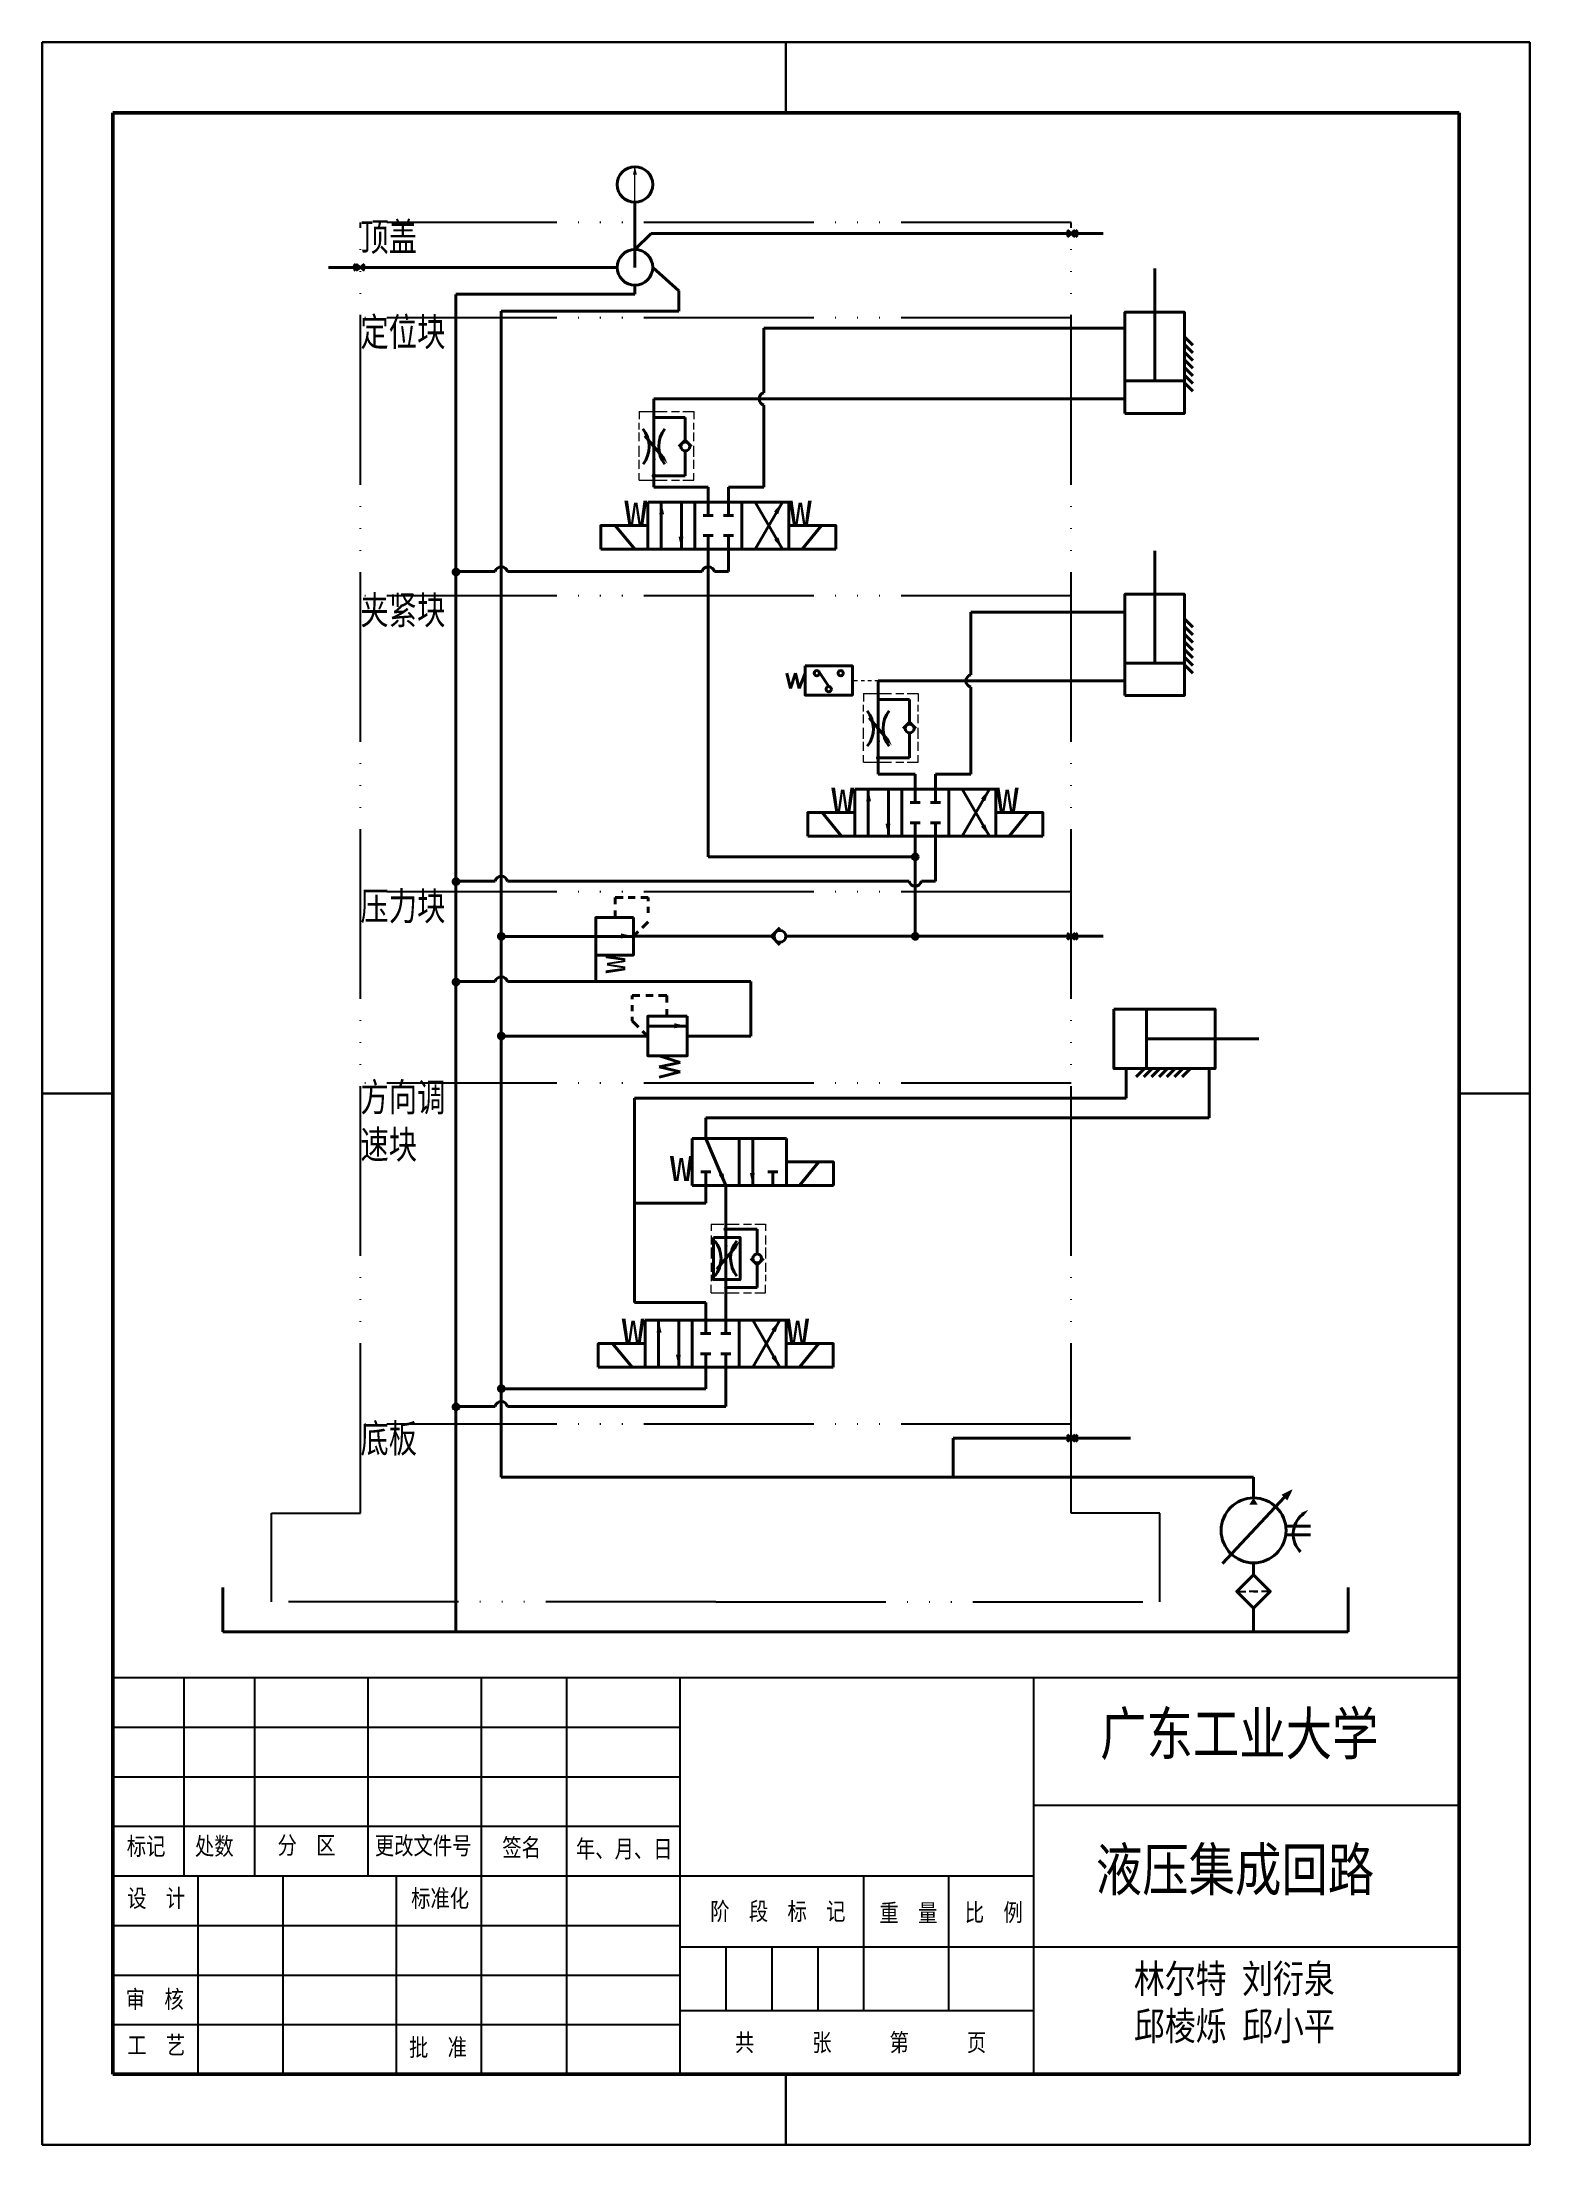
# Model space of a CAD drawing. Header units: millimetres. Extents: x 839 to 1882, y 190 to 872.
# Drawn here: x 839.2 to 1049.2, y 189.6 to 486.6 of the extents above; entities outside this region: 1.
import ezdxf

# ---------------------------------------------------------------- set-up
doc = ezdxf.new("R2010")
doc.units = ezdxf.units.MM
for name, pattern in [('ACAD_ISO06W100', [36, 24, -3, 0, -3, 0, -3, 0, -3]), ('CENTER', [50.8, 31.75, -6.35, 6.35, -6.35]), ('DASHED2', [9.525, 6.35, -3.175])]:
    doc.linetypes.add(name, pattern=pattern)
for name, color, linetype, lineweight in [('总内框线', 7, 'Continuous', 50), ('总外框线', 7, 'Continuous', 30), ('粗实线', 7, 'Continuous', 40), ('粗实线层', 7, 'Continuous', 15), ('虚虚线', 7, 'Continuous', 15), ('轮廓线层', 7, 'Continuous', 15)]:
    doc.layers.add(name, color=color, linetype=linetype, lineweight=lineweight)
doc.layers.add('虚线', color=7, linetype='ACAD_ISO06W100')
doc.styles.add('陈杰（2）', font='gbenor.shx', dxfattribs={"width": 0.8, "bigfont": 'gbcbig.shx'})

# ---------------------------------------------------------------- blocks, each defined once
blk = doc.blocks.new('三位四通电磁阀O')
at = {"lineweight": 40, "transparency": 33554687}
for p, q in [((-40.77, 10.64), (-47.77, 10.64)), ((-47.77, 10.64), (-47.77, 3.64)), ((-40.77, 10.64), (-47.77, 10.64)), ((-47.77, 10.64), (-47.77, 3.64)), ((-45.77, 10.64), (-45.77, 3.64)), ((-42.77, 10.64), (-42.77, 3.64)), ((-40.77, 3.64), (-40.77, 10.64)), ((-33.77, 10.64), (-40.77, 10.64)), ((-40.77, 10.64), (-40.77, 3.64)), ((-33.77, 10.64), (-40.77, 10.64)), ((-40.77, 10.64), (-40.77, 3.64)), ((-33.77, 10.64), (-40.77, 10.64)), ((-40.77, 10.64), (-40.77, 3.64)), ((-38.77, 10.64), (-38.77, 8.64)), ((-35.77, 8.64), (-35.77, 10.64)), ((-33.77, 3.64), (-33.77, 10.64)), ((-26.77, 10.64), (-33.77, 10.64)), ((-33.77, 10.64), (-33.77, 3.64)), ((-33.77, 3.64), (-33.77, 10.64)), ((-33.77, 10.64), (-26.77, 10.64)), ((-33.77, 3.64), (-33.77, 10.64)), ((-27.73, 10.64), (-31.77, 3.64)), ((-27.73, 3.64), (-31.77, 10.64)), ((-27.79, 10.54), (-27.79, 10.55)), ((-26.77, 3.64), (-26.77, 10.64)), ((-26.77, 10.64), (-26.77, 3.64)), ((-52.62, 7.14), (-49.73, 3.64)), ((-38.02, 8.64), (-39.52, 8.64)), ((-35.02, 8.64), (-36.52, 8.64)), ((-21.92, 7.14), (-24.81, 3.64)), ((-47.77, 3.64), (-40.77, 3.64)), ((-47.77, 3.64), (-40.77, 3.64)), ((-40.77, 3.64), (-33.77, 3.64)), ((-40.77, 3.64), (-33.77, 3.64)), ((-40.77, 3.64), (-33.77, 3.64)), ((-39.52, 5.64), (-38.02, 5.64)), ((-38.77, 5.64), (-38.77, 3.64)), ((-36.52, 5.64), (-35.02, 5.64)), ((-35.77, 3.64), (-35.77, 5.64)), ((-33.77, 3.64), (-26.77, 3.64)), ((-26.77, 3.64), (-33.77, 3.64))]:
    blk.add_line(p, q, dxfattribs=at)
for points in [[(-54.77, 3.64), (-47.77, 3.64), (-47.77, 7.14), (-54.77, 7.14)], [(-19.77, 3.64), (-26.77, 3.64), (-26.77, 7.14), (-19.77, 7.14)]]:
    blk.add_lwpolyline(points, close=True, dxfattribs=at)
for points in [[(-45.35, 8.8), (-46.07, 8.8), (-45.77, 10.64)], [(-45.98, 9.39), (-45.56, 9.39), (-45.77, 10.64)], [(-28.36, 8.85), (-28.98, 9.24), (-27.73, 10.63)], [(-28.18, 9.46), (-28.54, 9.67), (-27.73, 10.64)], [(-43.19, 5.48), (-42.47, 5.48), (-42.77, 3.64)], [(-42.56, 4.89), (-42.98, 4.89), (-42.77, 3.64)], [(-28.98, 5.05), (-28.35, 5.4), (-27.73, 3.64)], [(-28.17, 4.83), (-28.53, 4.62), (-27.73, 3.64)]]:
    blk.add_solid(points, dxfattribs=at)
at = {"lineweight": 40, "transparency": 33554687, "char_height": 5, "width": 5.4329, "attachment_point": 1}
for insert in [(-51.27, 12.14), (-26.77, 12.14)]:
    blk.add_mtext('{\\Ftxt|c0;w}', dxfattribs=dict(at, insert=insert))
blk = doc.blocks.new('单向调速阀')
at = {"lineweight": 40, "transparency": 33554687}
h = blk.add_hatch(color=256, dxfattribs=at)
edge = h.paths.add_edge_path()
edge.add_arc((70.84, 43.62), 0.2, 0, 360)
at = {"transparency": 33554687}
h = blk.add_hatch(color=256, dxfattribs=at)
edge = h.paths.add_edge_path()
edge.add_arc((70.84, 30.56), 0.2, 0, 360)
at = {"lineweight": 40, "transparency": 33554687}
for p, q in [((70.84, 43.62), (70.84, 30.56)), ((70.84, 43.62), (77.84, 43.62)), ((77.84, 43.62), (77.84, 38.07)), ((68.81, 34.7), (72.86, 39.48)), ((76.42, 37.07), (77.84, 35.65)), ((77.84, 35.65), (79.25, 37.07)), ((77.84, 30.56), (77.84, 35.65))]:
    blk.add_line(p, q, dxfattribs=at)
at = {"lineweight": 40}
blk.add_line((70.84, 30.56), (77.84, 30.56), dxfattribs=at)
at = {"lineweight": 40, "transparency": 33554687}
for centre, radius in [((70.84, 43.62), 0.2), ((77.84, 37.07), 1)]:
    blk.add_circle(centre, radius, dxfattribs=at)
at = {"transparency": 33554687}
blk.add_circle((70.84, 30.56), 0.2, dxfattribs=at)
at = {"lineweight": 40, "transparency": 33554687}
for centre, start, end in [((63.33, 37.09), 321.6226, 37.8888), ((78.34, 37.09), 142.1112, 218.3774)]:
    blk.add_arc(centre, 6.43, start, end, dxfattribs=at)
for points in [[(71.26, 39.78), (70.54, 39.78), (70.84, 41.62)], [(73.16, 39.22), (72.57, 39.65), (73.9, 40.96)]]:
    blk.add_solid(points, dxfattribs=at)
blk = doc.blocks.new('二位三通电磁阀')
at = {"lineweight": 40, "transparency": 33554687}
for p, q in [((50.24, 18.96), (57.24, 18.96)), ((50.24, 11.96), (50.24, 18.96)), ((55.24, 11.96), (52.24, 18.96)), ((57.24, 18.96), (57.24, 11.96)), ((64.24, 18.96), (57.24, 18.96)), ((57.24, 18.96), (64.24, 18.96)), ((59.24, 11.96), (59.24, 18.96)), ((64.24, 11.96), (64.24, 18.96)), ((64.24, 18.96), (64.24, 11.96)), ((52.99, 13.96), (51.49, 13.96)), ((52.24, 11.96), (52.24, 13.96)), ((61.49, 13.96), (62.99, 13.96)), ((62.24, 11.96), (62.24, 13.96)), ((69.09, 15.46), (66.2, 11.96)), ((57.24, 11.96), (50.24, 11.96)), ((50.24, 11.96), (57.24, 11.96)), ((57.24, 11.96), (64.24, 11.96)), ((64.24, 11.96), (57.24, 11.96))]:
    blk.add_line(p, q, dxfattribs=at)
blk.add_lwpolyline([(71.24, 11.96), (64.24, 11.96), (64.24, 15.46), (71.24, 15.46)], close=True, dxfattribs=at)
for points in [[(54.19, 13.53), (54.87, 13.79), (55.24, 11.96)], [(54.56, 13.03), (54.94, 13.19), (55.24, 11.96)], [(58.81, 13.8), (59.54, 13.8), (59.24, 11.96)], [(59.03, 13.21), (59.44, 13.21), (59.24, 11.96)]]:
    blk.add_solid(points, dxfattribs=at)
at = {"lineweight": 40, "transparency": 33554687, "insert": (46.9, 12.63), "char_height": 5, "width": 5.4329, "attachment_point": 7}
blk.add_mtext('{\\Ftxt|c0;w}', dxfattribs=at)
blk = doc.blocks.new('直动式溢流阀')
at = {"lineweight": 40, "ltscale": 0.1, "transparency": 33554687}
for p, q in [((1625.54, 924.31), (1624.89, 924.31)), ((1624.89, 924.31), (1624.89, 922.99)), ((1624.89, 921.91), (1624.89, 920.6)), ((1627.7, 924.31), (1626.62, 924.31)), ((1629.4, 924.31), (1628.7, 924.31)), ((1630.49, 923.21), (1629.4, 924.31)), ((1632.09, 921.58), (1631.2, 922.48)), ((1624.89, 919.68), (1624.89, 918.18)), ((1624.89, 918.18), (1626.12, 918.18)), ((1627.31, 918.18), (1628.59, 918.18))]:
    blk.add_line(p, q, dxfattribs=at)
at = {"lineweight": 40, "transparency": 33554687}
blk.add_solid([(1629.81, 916.88), (1630.72, 916.88), (1630.34, 914.58)], dxfattribs=at)
at = {"layer": '轮廓线层', "lineweight": 40, "transparency": 33554687}
for p, q in [((1630.34, 921.58), (1630.34, 914.58)), ((1632.09, 921.58), (1632.09, 924.58)), ((1635.59, 919.53), (1636.77, 915.82)), ((1636.77, 915.82), (1637.58, 919.53)), ((1637.58, 919.53), (1638.44, 915.82)), ((1638.44, 915.82), (1639.4, 919.53)), ((1632.09, 914.58), (1632.09, 912.58))]:
    blk.add_line(p, q, dxfattribs=at)
blk.add_lwpolyline([(1628.59, 914.58), (1635.59, 914.58), (1635.59, 921.58), (1628.59, 921.58)], close=True, dxfattribs=at)
blk = doc.blocks.new('减压阀')
at = {"lineweight": 40, "ltscale": 0.1, "transparency": 33554687}
for p, q in [((25.27, 56.61), (25.27, 57.26)), ((25.27, 57.26), (26.59, 57.26)), ((25.27, 54.45), (25.27, 55.53)), ((25.27, 54.5), (25.27, 55.2)), ((27.67, 57.26), (28.97, 57.26)), ((29.9, 57.26), (31.4, 57.26)), ((31.4, 57.26), (31.4, 56.03)), ((31.4, 54.84), (31.4, 53.55)), ((26.37, 51.66), (25.27, 52.75)), ((28, 50.05), (27.09, 50.95)), ((31.4, 54.36), (31.4, 53.55))]:
    blk.add_line(p, q, dxfattribs=at)
at = {"lineweight": 40, "transparency": 33554687}
for p, q in [((28, 50.05), (26.27, 50.05)), ((35, 50.04), (28, 50.04)), ((35, 50.04), (36.27, 50.04))]:
    blk.add_line(p, q, dxfattribs=at)
at = {"linetype": 'DASHED2', "lineweight": 40, "transparency": 33554687}
blk.add_line((35, 46.55), (35, 43.41), dxfattribs=at)
at = {"lineweight": 40, "transparency": 33554687}
blk.add_lwpolyline([(28, 53.55), (28, 46.55), (35, 46.55), (35, 53.55)], close=True, dxfattribs=at)
blk.add_solid([(30.3, 50.58), (30.3, 49.67), (28, 50.05)], dxfattribs=at)
at = {"lineweight": 40, "transparency": 33554687, "insert": (34.48, 46.55), "char_height": 5, "width": 7.6562, "attachment_point": 1, "rotation": 270}
blk.add_mtext('{\\Ftxt|c0;w}', dxfattribs=at)

msp = doc.modelspace()

# ---------------------------------------------------------------- hatches: boundary and pattern name
at = {"layer": '粗实线'}
h = msp.add_hatch(color=256, dxfattribs=at)
h.dxf.hatch_style = 1
h.paths.add_polyline_path([(897.61, 412.21), (897.61, 411.79), (898.03, 411.79, 0.414214)])
h.paths.add_polyline_path([(898.03, 411.79), (897.61, 411.79), (897.61, 411.37, 0.414214)])
h.paths.add_polyline_path([(897.61, 411.79), (897.61, 412.21, 0.414214), (897.19, 411.79, 0.414214), (897.61, 411.37)])
h = msp.add_hatch(color=256, dxfattribs=at)
h.dxf.hatch_style = 1
h.paths.add_polyline_path([(962.43, 371.98), (962.43, 371.56), (962.85, 371.56, 0.414214)])
h.paths.add_polyline_path([(962.85, 371.56), (962.43, 371.56), (962.43, 371.14, 0.414214)])
h.paths.add_polyline_path([(962.43, 371.56), (962.43, 371.98, 0.414214), (962.02, 371.56, 0.414214), (962.43, 371.14)])
h = msp.add_hatch(color=256, dxfattribs=at)
h.dxf.hatch_style = 1
h.paths.add_polyline_path([(897.61, 368.49), (897.61, 368.07), (898.03, 368.07, 0.414214)])
h.paths.add_polyline_path([(898.03, 368.07), (897.61, 368.07), (897.61, 367.66, 0.414214)])
h.paths.add_polyline_path([(897.61, 368.07), (897.61, 368.49, 0.414214), (897.19, 368.07, 0.414214), (897.61, 367.66)])
h = msp.add_hatch(color=256, dxfattribs=at)
h.dxf.hatch_style = 1
h.paths.add_polyline_path([(904.01, 360.75), (904.01, 360.33), (904.42, 360.33, 0.414214)])
h.paths.add_polyline_path([(904.42, 360.33), (904.01, 360.33), (904.01, 359.92, 0.414214)])
h.paths.add_polyline_path([(904.01, 360.33), (904.01, 360.75, 0.414214), (903.59, 360.33, 0.414214), (904.01, 359.92)])
h = msp.add_hatch(color=256, dxfattribs=at)
h.dxf.hatch_style = 1
h.paths.add_polyline_path([(962.43, 360.76), (962.43, 360.34), (962.85, 360.34, 0.414214)])
h.paths.add_polyline_path([(962.85, 360.34), (962.43, 360.34), (962.43, 359.92, 0.414214)])
h.paths.add_polyline_path([(962.43, 360.34), (962.43, 360.76, 0.414214), (962.02, 360.34, 0.414214), (962.43, 359.92)])
h = msp.add_hatch(color=256, dxfattribs=at)
h.dxf.hatch_style = 1
h.paths.add_polyline_path([(897.61, 354.3), (897.61, 353.88), (898.03, 353.88, 0.414214)])
h.paths.add_polyline_path([(898.03, 353.88), (897.61, 353.88), (897.61, 353.46, 0.414214)])
h.paths.add_polyline_path([(897.61, 353.88), (897.61, 354.3, 0.414214), (897.19, 353.88, 0.414214), (897.61, 353.46)])
h = msp.add_hatch(color=256, dxfattribs=at)
h.dxf.hatch_style = 1
h.paths.add_polyline_path([(904.01, 346.67), (904.01, 346.25), (904.42, 346.25, 0.414214)])
h.paths.add_polyline_path([(904.42, 346.25), (904.01, 346.25), (904.01, 345.83, 0.414214)])
h.paths.add_polyline_path([(904.01, 346.25), (904.01, 346.67, 0.414214), (903.59, 346.25, 0.414214), (904.01, 345.83)])
h = msp.add_hatch(color=256, dxfattribs=at)
h.dxf.hatch_style = 1
h.paths.add_polyline_path([(897.61, 294.29), (897.61, 293.88), (898.03, 293.88, 0.414214)])
h.paths.add_polyline_path([(898.03, 293.88), (897.61, 293.88), (897.61, 293.46, 0.414214)])
h.paths.add_polyline_path([(897.61, 293.88), (897.61, 294.29, 0.414214), (897.19, 293.88, 0.414214), (897.61, 293.46)])
h = msp.add_hatch(color=256, dxfattribs=at)
h.dxf.hatch_style = 1
h.paths.add_polyline_path([(904.01, 296.86), (904.01, 296.45), (904.42, 296.45, 0.414214)])
h.paths.add_polyline_path([(904.42, 296.45), (904.01, 296.45), (904.01, 296.03, 0.414214)])
h.paths.add_polyline_path([(904.01, 296.45), (904.01, 296.86, 0.414214), (903.59, 296.45, 0.414214), (904.01, 296.03)])

# ---------------------------------------------------------------- linework, layer by layer
at = {"lineweight": 40}
for p, q in [((996.23, 438.78), (996.23, 454.64)), ((1001.6, 443.84), (1000.42, 445.02)), ((1001.6, 442.76), (1000.42, 443.93)), ((1001.6, 441.68), (1000.42, 442.85)), ((1001.6, 440.59), (1000.42, 441.77)), ((1001.6, 439.51), (1000.42, 440.69)), ((1001.6, 438.43), (1000.42, 439.61)), ((992.03, 438.78), (1000.42, 438.78)), ((1001.6, 437.35), (1000.42, 438.53)), ((996.23, 398.94), (996.23, 414.8)), ((1001.6, 404), (1000.42, 405.18)), ((1001.6, 402.92), (1000.42, 404.09)), ((1001.6, 401.84), (1000.42, 403.01)), ((1001.6, 400.75), (1000.42, 401.93)), ((992.03, 398.94), (1000.42, 398.94)), ((1001.6, 399.67), (1000.42, 400.85)), ((1001.6, 398.59), (1000.42, 399.77)), ((1001.6, 397.51), (1000.42, 398.69)), ((944.85, 395.32), (944.33, 397.51)), ((945.53, 397.51), (944.85, 395.32)), ((946.05, 395.32), (945.53, 397.51)), ((946.89, 397.51), (946.05, 395.32)), ((950.22, 395.62), (948.84, 397.72)), ((995.06, 350.05), (995.06, 341.66)), ((995.06, 345.86), (1010.91, 345.86)), ((993.63, 340.48), (994.8, 341.66)), ((994.71, 340.48), (995.88, 341.66)), ((995.79, 340.48), (996.97, 341.66)), ((996.87, 340.48), (998.05, 341.66)), ((997.95, 340.48), (999.13, 341.66)), ((999.03, 340.48), (1000.21, 341.66)), ((1000.11, 340.48), (1001.29, 341.66))]:
    msp.add_line(p, q, dxfattribs=at)
at = {"lineweight": 40, "transparency": 33554687}
for p, q in [((942.16, 360.34), (943.34, 361.52)), ((943.34, 359.15), (942.16, 360.34))]:
    msp.add_line(p, q, dxfattribs=at)
for p, q in [((849.19, 255.64), (1039.19, 255.64)), ((849.19, 199.64), (849.19, 255.64)), ((859.19, 255.64), (859.19, 227.64)), ((869.19, 255.64), (869.19, 227.64)), ((885.19, 255.64), (885.19, 227.64)), ((901.19, 255.64), (901.19, 227.64)), ((913.19, 255.64), (913.19, 199.64)), ((929.19, 255.64), (929.19, 199.64)), ((979.19, 199.64), (979.19, 255.64)), ((849.19, 248.64), (929.19, 248.64)), ((849.19, 241.64), (929.19, 241.64)), ((979.19, 237.64), (1039.19, 237.64)), ((849.19, 234.64), (929.19, 234.64)), ((849.19, 227.64), (979.19, 227.64)), ((861.19, 227.64), (861.19, 199.64)), ((873.19, 227.64), (873.19, 199.64)), ((889.19, 227.64), (889.19, 199.64)), ((901.19, 227.64), (901.19, 199.64)), ((955.19, 208.64), (955.19, 227.64)), ((967.19, 208.64), (967.19, 227.64)), ((849.19, 220.64), (929.19, 220.64)), ((929.19, 217.64), (979.19, 217.64)), ((935.69, 217.64), (935.69, 208.64)), ((942.19, 217.64), (942.19, 208.64)), ((948.69, 217.64), (948.69, 208.64)), ((979.19, 217.64), (1039.19, 217.64)), ((849.19, 213.64), (929.19, 213.64)), ((929.19, 208.64), (979.19, 208.64)), ((849.19, 206.64), (929.19, 206.64))]:
    msp.add_line(p, q)
at = {"lineweight": 40}
for points in [[(992.03, 434.2), (992.03, 448.48), (1000.42, 448.48), (1000.42, 434.2)], [(992.03, 394.36), (992.03, 408.64), (1000.42, 408.64), (1000.42, 394.36)], [(946.89, 398.52), (953.56, 398.52), (953.56, 394.4), (946.89, 394.4)], [(990.48, 350.05), (1004.75, 350.05), (1004.75, 341.66), (990.48, 341.66)]]:
    msp.add_lwpolyline(points, close=True, dxfattribs=at)
for centre in [(948.54, 397.5), (950.22, 395.24), (951.91, 397.5)]:
    msp.add_circle(centre, 0.374, dxfattribs=at)
at = {"lineweight": 40, "transparency": 33554687}
msp.add_circle((943.34, 360.34), 0.836, dxfattribs=at)
for points in [[(922.59, 467.93), (923.15, 467.93), (922.87, 469.03)], [(1014.15, 281.48), (1014.96, 280.67), (1015.72, 282.25)], [(1010.18, 280.05), (1009.57, 280.05), (1010.18, 281.01)], [(1010.18, 280.05), (1010.79, 280.05), (1010.18, 281.01)], [(1016.87, 278.89), (1017.22, 278.45), (1017.92, 279.34)]]:
    msp.add_solid(points)
at = {"layer": '总内框线'}
for p, q in [((849.19, 199.64), (849.19, 476.64)), ((849.19, 476.64), (1039.19, 476.64)), ((1039.19, 476.64), (1039.19, 199.64)), ((1039.19, 199.64), (849.19, 199.64))]:
    msp.add_line(p, q, dxfattribs=at)
at = {"layer": '总外框线'}
for p, q in [((839.19, 189.64), (839.19, 486.64)), ((839.19, 486.64), (1049.19, 486.64)), ((944.19, 486.64), (944.19, 476.64)), ((1049.19, 486.64), (1049.19, 189.64)), ((839.19, 338.14), (849.19, 338.14)), ((1039.19, 338.14), (1049.19, 338.14)), ((944.19, 189.64), (944.19, 199.64)), ((1049.19, 189.64), (839.19, 189.64))]:
    msp.add_line(p, q, dxfattribs=at)
at = {"layer": '粗实线'}
for p, q in [((922.87, 454.82), (922.87, 464.01)), ((922.87, 457.32), (925.17, 459.59)), ((925.17, 459.59), (984.44, 459.59)), ((984.44, 459.59), (983.86, 460.06)), ((984.44, 459.59), (983.86, 459.13)), ((984.44, 459.59), (985.02, 460.06)), ((984.44, 459.59), (985.02, 459.13)), ((984.77, 459.59), (985.36, 460.06)), ((984.77, 459.59), (985.36, 459.13)), ((984.77, 459.59), (988.95, 459.59)), ((883.78, 454.82), (879.6, 454.82)), ((883.78, 454.82), (883.2, 455.28)), ((883.78, 454.82), (883.2, 454.36)), ((884.12, 454.82), (883.54, 455.28)), ((884.12, 454.82), (883.54, 454.36)), ((884.12, 454.82), (884.7, 455.28)), ((920.36, 454.82), (884.12, 454.82)), ((884.12, 454.82), (884.7, 454.36)), ((929.09, 451.5), (925.38, 454.82)), ((922.87, 452.31), (922.87, 451.05)), ((929.09, 448.63), (929.09, 451.5)), ((922.87, 451.05), (897.61, 451.05)), ((897.61, 450.99), (897.61, 262.11)), ((904.01, 283.94), (904.01, 448.63)), ((904.01, 448.63), (929.09, 448.63)), ((941.08, 446.24), (992.03, 446.24)), ((941.08, 446.24), (941.08, 437.1)), ((925.55, 436.24), (925.55, 433.64)), ((925.55, 436.24), (925.55, 423.76)), ((925.55, 436.24), (992.03, 436.24)), ((941.08, 435.37), (941.08, 423.76)), ((925.55, 427.57), (925.55, 423.76)), ((933.22, 423.76), (925.55, 423.76)), ((933.22, 423.76), (928.2, 423.76)), ((933.22, 421.67), (933.22, 423.76)), ((936.06, 421.67), (936.06, 423.76)), ((936.06, 423.76), (941.08, 423.76)), ((933.22, 371.56), (933.22, 415.03)), ((936.06, 415.03), (936.06, 411.85)), ((903.14, 411.85), (897.61, 411.85)), ((932.35, 411.85), (904.87, 411.85)), ((936.06, 411.85), (934.09, 411.85)), ((970.29, 406.12), (992.03, 406.12)), ((970.29, 397.26), (970.29, 406.12)), ((957.21, 396.4), (992.03, 396.4)), ((957.21, 396.4), (957.21, 393.8)), ((970.29, 383.22), (970.29, 395.53)), ((957.21, 387.73), (957.21, 383.22)), ((962.43, 383.22), (957.21, 383.22)), ((962.43, 381.13), (962.43, 383.22)), ((965.28, 381.13), (965.28, 383.22)), ((965.28, 383.22), (970.29, 383.22)), ((962.43, 374.49), (962.43, 360.34)), ((965.28, 374.49), (965.28, 368.14)), ((962.43, 371.56), (933.22, 371.56)), ((903.14, 368.14), (897.61, 368.14)), ((961.57, 368.14), (904.87, 368.14)), ((965.28, 368.14), (963.3, 368.14)), ((916.38, 360.33), (904.01, 360.33)), ((923.97, 360.34), (942.16, 360.34)), ((944.17, 360.34), (984.44, 360.34)), ((984.44, 360.34), (983.86, 360.8)), ((984.44, 360.34), (983.86, 359.88)), ((984.44, 360.34), (985.02, 360.8)), ((984.44, 360.34), (985.02, 359.88)), ((984.77, 360.34), (985.36, 360.8)), ((984.77, 360.34), (985.36, 359.88)), ((984.77, 360.34), (988.95, 360.34)), ((903.14, 353.94), (898.02, 353.94)), ((939.24, 353.94), (904.87, 353.94)), ((917.35, 355.3), (917.35, 353.94)), ((939.24, 346.25), (939.24, 353.94)), ((924.67, 346.25), (904.01, 346.25)), ((931.84, 346.25), (939.24, 346.25)), ((992.21, 337.48), (992.21, 341.66)), ((1003.92, 334.72), (1003.92, 341.66)), ((922.82, 308.64), (922.82, 337.48)), ((922.82, 337.48), (992.21, 337.48)), ((932.86, 331.79), (932.86, 334.72)), ((932.86, 334.72), (1003.92, 334.72)), ((932.86, 325.15), (932.86, 322.65)), ((935.7, 318.98), (935.7, 325.15)), ((932.86, 322.65), (922.82, 322.65)), ((935.7, 306.13), (935.7, 310.73)), ((932.86, 308.64), (922.82, 308.64)), ((932.86, 306.13), (932.86, 308.64)), ((932.86, 296.45), (932.86, 299.5)), ((935.7, 299.5), (935.7, 293.94)), ((904.01, 291.43), (904.01, 296.45)), ((904.01, 296.45), (932.86, 296.45)), ((897.61, 293.94), (903.14, 293.94)), ((904.87, 293.94), (935.7, 293.94)), ((984.44, 289.47), (967.81, 289.47)), ((967.81, 289.47), (967.81, 283.94)), ((984.44, 289.47), (983.86, 289.93)), ((984.44, 289.47), (983.86, 289.01)), ((984.44, 289.47), (985.02, 289.93)), ((984.44, 289.47), (985.02, 289.01)), ((984.77, 289.47), (985.36, 289.93)), ((984.77, 289.47), (985.36, 289.01)), ((992.8, 289.47), (984.77, 289.47)), ((1010.18, 283.94), (904.01, 283.94)), ((1010.18, 281.01), (1010.18, 283.94)), ((1005.8, 271.75), (1014.57, 281.11)), ((1014.72, 277.04), (1018.22, 277.04)), ((1014.72, 275.82), (1018.22, 275.82)), ((1010.19, 270.18), (1010.19, 271.85)), ((864.72, 262.11), (864.72, 268.38)), ((1023.56, 262.11), (1023.56, 268.38)), ((1010.19, 262.11), (1010.19, 265.45)), ((1023.56, 262.11), (864.72, 262.11))]:
    msp.add_line(p, q, dxfattribs=at)
for points in [[(933.96, 317.82), (937.71, 317.82), (937.71, 311.85), (933.96, 311.85)], [(1010.19, 265.45), (1012.55, 267.81), (1010.19, 270.18), (1007.82, 267.81)]]:
    msp.add_lwpolyline(points, close=True, dxfattribs=at)
for centre, radius in [((922.87, 466.52), 2.51), ((922.87, 454.82), 2.51), ((897.61, 411.79), 0.418), ((962.43, 371.56), 0.418), ((897.61, 368.07), 0.418), ((904.01, 360.33), 0.418), ((962.43, 360.34), 0.418), ((897.61, 353.88), 0.418), ((904.01, 346.25), 0.418), ((897.61, 293.88), 0.418), ((904.01, 296.45), 0.418), ((1010.19, 276.43), 4.58)]:
    msp.add_circle(centre, radius, dxfattribs=at)
for centre, radius, start, end in [((1882.53, 870.74), 0.887, 102.2262, 257.7738), ((941.27, 436.24), 0.887, 102.2262, 257.7738), ((904.01, 411.66), 0.887, 12.2262, 167.7738), ((933.22, 411.66), 0.887, 12.2262, 167.7738), ((970.48, 396.4), 0.887, 102.2262, 257.7738), ((904.01, 367.95), 0.887, 12.2262, 167.7738), ((962.43, 368.32), 0.887, 192.2262, 347.7738), ((904.01, 353.75), 0.887, 12.2262, 167.7738), ((904.01, 293.75), 0.887, 12.2262, 167.7738), ((1019.36, 275.93), 3.57, 130.2422, 224.6259)]:
    msp.add_arc(centre, radius, start, end, dxfattribs=at)
at = {"layer": '虚线'}
for p, q in [((984.44, 461.14), (884.12, 461.14)), ((884.12, 278.89), (884.12, 461.14)), ((984.44, 278.89), (984.44, 461.14)), ((984.44, 447.7), (884.12, 447.7)), ((984.44, 408.41), (884.12, 408.41)), ((984.44, 366.61), (884.12, 366.61)), ((984.44, 339.61), (884.12, 339.61)), ((984.44, 291.43), (884.12, 291.43)), ((871.58, 266.35), (871.58, 278.89)), ((871.58, 278.89), (884.12, 278.89)), ((875.76, 278.89), (884.12, 278.89)), ((996.98, 278.89), (984.44, 278.89)), ((996.98, 266.35), (996.98, 278.89)), ((1007.82, 267.81), (1009.08, 267.81)), ((1010.81, 267.81), (1009.56, 267.81)), ((1010.19, 267.81), (1010.81, 267.81)), ((1012.55, 267.81), (1011.3, 267.81)), ((934.28, 266.35), (871.58, 266.35)), ((934.28, 266.35), (996.98, 266.35))]:
    msp.add_line(p, q, dxfattribs=at)
at = {"layer": '虚虚线'}
for p, q in [((922.87, 464.01), (922.87, 469.03)), ((923.48, 434.48), (925.29, 434.48)), ((923.48, 434.48), (923.48, 433.36)), ((925.77, 434.48), (927.41, 434.48)), ((928.03, 434.48), (929.16, 434.48)), ((929.63, 434.48), (931.17, 434.48)), ((931.17, 434.48), (931.17, 433.36)), ((923.48, 431.94), (923.48, 432.85)), ((923.48, 430.26), (923.48, 431.5)), ((931.17, 431.94), (931.17, 432.85)), ((931.17, 430.26), (931.17, 431.5)), ((923.48, 428.07), (923.48, 429.62)), ((931.17, 428.07), (931.17, 429.62)), ((923.48, 426.37), (923.48, 427.63)), ((923.48, 424.76), (923.48, 425.75)), ((923.48, 424.76), (925.29, 424.76)), ((925.77, 424.76), (927.41, 424.76)), ((928.03, 424.76), (929.16, 424.76)), ((929.63, 424.76), (931.17, 424.76)), ((931.17, 426.37), (931.17, 427.63)), ((931.17, 424.76), (931.17, 425.75)), ((954.28, 396.4), (953.56, 396.4)), ((955.28, 396.4), (954.78, 396.4)), ((956.25, 396.4), (955.75, 396.4)), ((957.21, 396.4), (956.71, 396.4)), ((955.13, 394.65), (956.95, 394.65)), ((955.13, 394.65), (955.13, 393.52)), ((955.13, 392.1), (955.13, 393.01)), ((957.43, 394.65), (959.07, 394.65)), ((959.69, 394.65), (960.82, 394.65)), ((961.29, 394.65), (962.83, 394.65)), ((962.83, 394.65), (962.83, 393.52)), ((962.83, 392.1), (962.83, 393.01)), ((955.13, 390.42), (955.13, 391.66)), ((955.13, 388.24), (955.13, 389.79)), ((962.83, 390.42), (962.83, 391.66)), ((962.83, 388.24), (962.83, 389.79)), ((955.13, 386.53), (955.13, 387.79)), ((962.83, 386.53), (962.83, 387.79)), ((955.13, 384.93), (955.13, 385.91)), ((955.13, 384.93), (956.95, 384.93)), ((957.43, 384.93), (959.07, 384.93)), ((959.69, 384.93), (960.82, 384.93)), ((961.29, 384.93), (962.83, 384.93)), ((962.83, 384.93), (962.83, 385.91)), ((933.62, 319.7), (935.44, 319.7)), ((933.62, 319.7), (933.62, 318.72)), ((933.62, 318.1), (933.62, 316.83)), ((935.92, 319.7), (937.56, 319.7)), ((938.18, 319.7), (939.31, 319.7)), ((939.78, 319.7), (941.32, 319.7)), ((941.32, 319.7), (941.32, 318.72)), ((941.32, 318.1), (941.32, 316.83)), ((933.62, 316.39), (933.62, 314.84)), ((941.32, 316.39), (941.32, 314.84)), ((933.62, 314.21), (933.62, 312.96)), ((933.62, 312.53), (933.62, 311.62)), ((941.32, 314.21), (941.32, 312.96)), ((941.32, 312.53), (941.32, 311.62)), ((933.62, 309.98), (933.62, 311.1)), ((933.62, 309.98), (935.44, 309.98)), ((935.92, 309.98), (937.56, 309.98)), ((938.18, 309.98), (939.31, 309.98)), ((939.78, 309.98), (941.32, 309.98)), ((941.32, 309.98), (941.32, 311.1))]:
    msp.add_line(p, q, dxfattribs=at)

# ---------------------------------------------------------------- block references
at = {"layer": '粗实线层', "linetype": 'CENTER', "lineweight": 15, "xscale": -0.632016, "yscale": 0.632016, "zscale": 0.632016, "rotation": 180}
for p in [(880.78, 452.95), (912.44, 413.12)]:
    msp.add_blockref('单向调速阀', p, dxfattribs=at)
at = {"layer": '粗实线层', "lineweight": 40, "transparency": 33554687, "xscale": 0.9480240000000001, "yscale": 0.9480240000000001, "zscale": 0.9480240000000001}
for p in [(969.98, 411.58), (999.19, 371.04), (969.61, 296.04)]:
    msp.add_blockref('三位四通电磁阀O', p, dxfattribs=at)
at = {"layer": '粗实线层', "linetype": 'CENTER', "lineweight": 15}
for name, p, xscale, yscale, zscale in [('减压阀', (943.89, 322.38), -0.7584192000000001, 0.7584192000000001, 0.7584192000000001), ('单向调速阀', (890.93, 291.41), 0.632016, 0.632016, 0.632016)]:
    msp.add_blockref(name, p, dxfattribs=dict(at, xscale=xscale, yscale=yscale, zscale=zscale))
at = {"layer": '粗实线层', "lineweight": 15, "ltscale": 0.1, "transparency": 33554687, "xscale": -0.79624062992126, "yscale": 0.79624062992126, "zscale": 0.79624062992126, "rotation": 90}
msp.add_blockref('直动式溢流阀', (1658.47, 1645.79), dxfattribs=at)
at = {"layer": '粗实线层', "lineweight": 40, "xscale": 0.9480240000000001, "yscale": 0.9480240000000001, "zscale": 0.9480240000000001}
msp.add_blockref('二位三通电磁阀', (883.34, 313.82), dxfattribs=at)

# ---------------------------------------------------------------- texts
at = {"char_height": 4, "attachment_point": 1}
for s, width, insert in [('{\\fHYSWLongFangSong|b1|i0|c134|p2;顶盖}', 13.4923, (884.12, 461.14)), ('{\\fHYSWLongFangSong|b1|i0|c134|p2;定位块}', 13.4923, (884.12, 447.7)), ('{\\fHYSWLongFangSong|b1|i0|c134|p2;夹紧块}', 13.4923, (884.12, 408.41)), ('{\\fHYSWLongFangSong|b1|i0|c134|p2;压力块}', 13.4923, (884.12, 366.61)), ('{\\fHYSWLongFangSong|b1|i0|c134|p2;方向调速块}', 13.4923, (884.12, 339.61)), ('{\\fHYSWLongFangSong|b1|i0|c134|p2;底板}', 10.5274, (884.12, 291.43))]:
    msp.add_mtext_dynamic_manual_height_columns(s, width=width, gutter_width=12.5, heights=[0], dxfattribs=dict(at, insert=insert))
at = {"width": 93.0193, "attachment_point": 1, "style": '陈杰（2）'}
for s, insert, char_height in [('{\\fSimSun|b0|i0|c134|p2;广东工业大学}', (988.53, 250.73), 6), ('{\\fSimSun|b0|i0|c134|p2;标记}', (851.15, 233.08), 2.5), ('{\\fSimSun|b0|i0|c134|p2;处数}', (860.77, 233.09), 2.5), ('{\\fSimSun|b0|i0|c134|p2;分\u3000区}', (872.43, 233.22), 2.5), ('{\\fSimSun|b0|i0|c134|p2;更改文件号}', (886.16, 233.16), 2.5), ('{\\fSimSun|b0|i0|c134|p2;签名}', (904.15, 232.91), 2.5), ('{\\fSimSun|b0|i0|c134|p2;年、月、日}', (914.54, 232.71), 2.5), ('{\\fSimSun|b0|i0|c134|p2;液压集成回路}', (987.93, 231.54), 6), ('{\\fSimSun|b0|i0|c134|p2;设\u3000计}', (851.21, 225.74), 2.5), ('{\\fSimSun|b0|i0|c134|p2;标准化}', (891.28, 225.72), 2.5), ('{\\fSimSun|b0|i0|c134|p2;阶\u3000段\u3000标\u3000记}', (933.5, 223.89), 2.5), ('{\\fSimSun|b0|i0|c134|p2;重\u3000量}', (957.38, 223.66), 2.5), ('{\\fSimSun|b0|i0|c134|p2;比\u3000例}', (969.43, 223.73), 2.5), ('{\\fSimSun|b0|i0|c134|p2;林尔特 刘衍泉\\P邱棱烁 邱小平}', (993.29, 215.11), 4), ('{\\fSimSun|b0|i0|c134|p2;审\u3000核}', (851, 211.47), 2.5), ('{\\fSimSun|b0|i0|c134|p2;工\u3000艺}', (851.21, 204.98), 2.5), ('{\\fSimSun|b0|i0|c134|p2;批\u3000准}', (890.98, 204.67), 2.5), ('{\\fSimSun|b0|i0|c134|p2;共\u3000\u3000\u3000张\u3000\u3000\u3000第\u3000\u3000\u3000页}', (936.99, 205.37), 2.5)]:
    msp.add_mtext(s, dxfattribs=dict(at, insert=insert, char_height=char_height))

doc.saveas('drawing.dxf')
